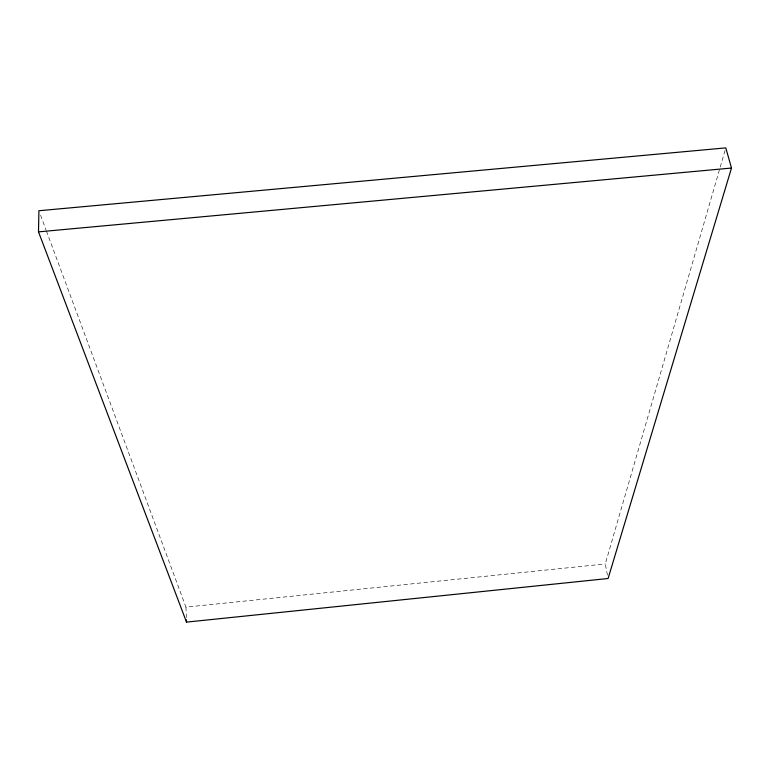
<?xml version="1.0" encoding="UTF-8"?>
<svg xmlns="http://www.w3.org/2000/svg" width="770" height="770" viewBox="0 0 770 770"><rect width="100%" height="100%" fill="white"/><g stroke="black" fill="none" stroke-linecap="round" stroke-linejoin="round"><path stroke-width="0.58" stroke-dasharray="3.85 2.89" d="M607.443 575.151L605.268 563.948L725.465 149.043M46.421 231.01L185.945 607.126L605.268 563.948M40.579 215.244L46.008 229.883M185.945 607.126L186.34 617.501"/><path stroke-width="1.16" d="M38.5 231.866L38.904 210.739L725.802 147.888L731.5 168.043L608.098 578.511L186.513 622.112L38.5 231.866L731.5 168.043M186.427 619.802L186.513 622.112"/></g></svg>
